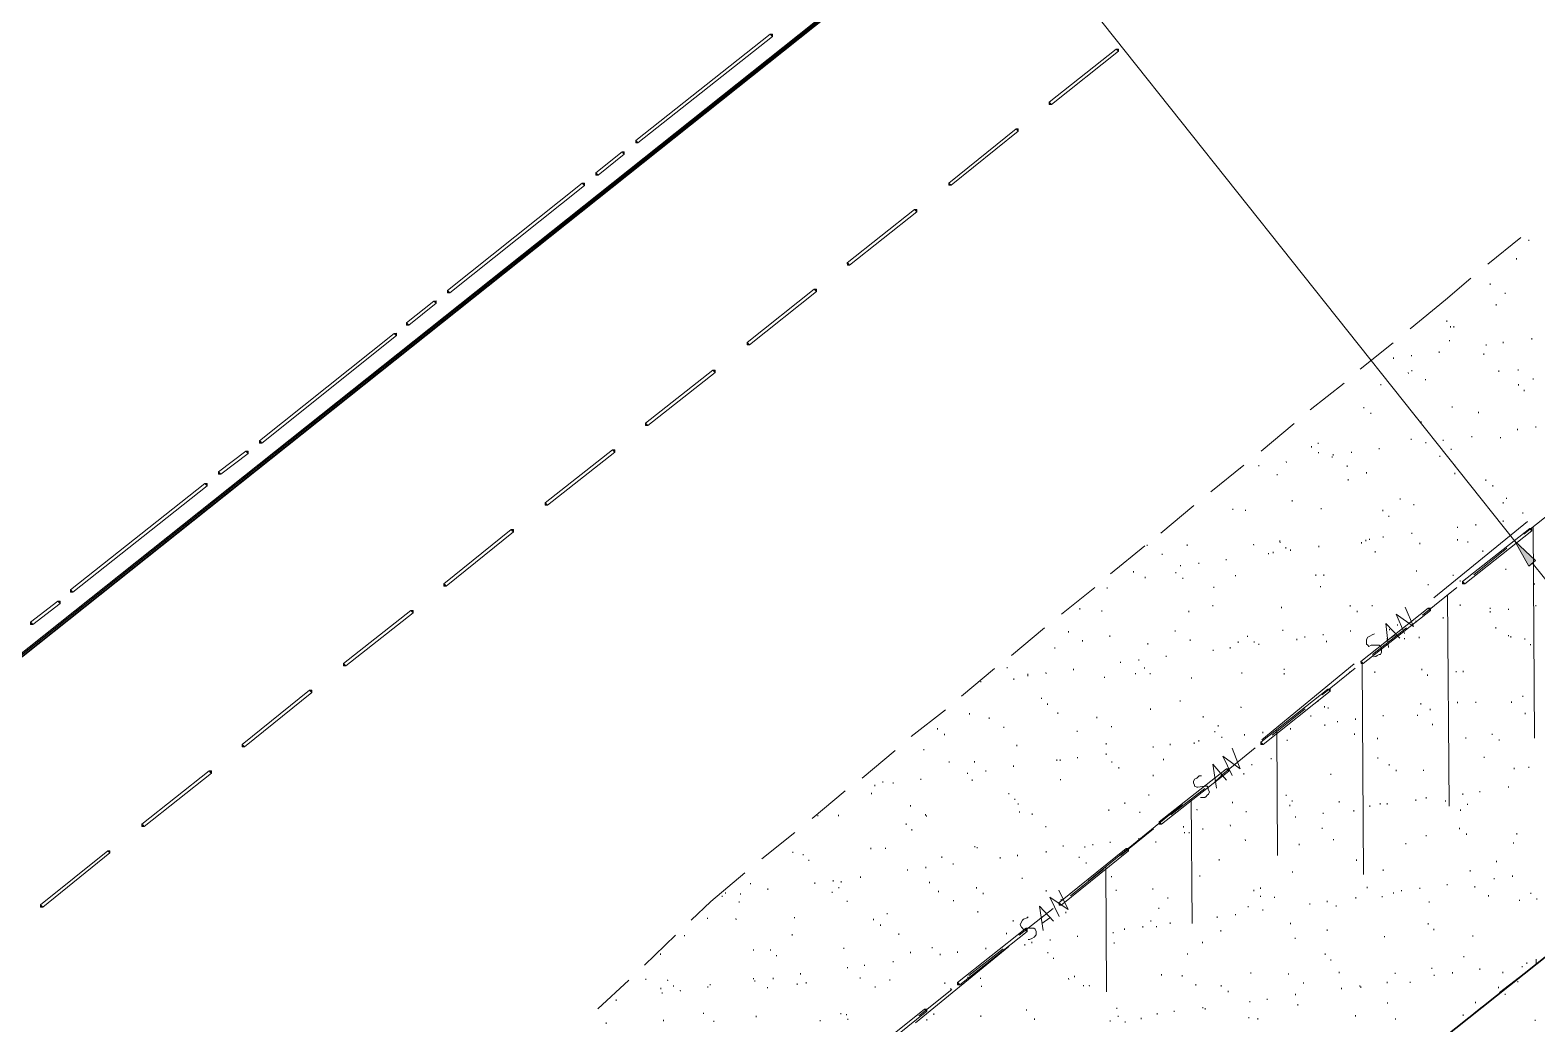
# Model space of a CAD drawing. Header units: inches. Extents: x -5728 to 15181, y 9834 to 15140.
# Drawn here: x 3737 to 4789, y 13219 to 13913 of the extents above; entities that cross this region are included whole.
import ezdxf

# ---------------------------------------------------------------- set-up
doc = ezdxf.new("R2010")
doc.units = ezdxf.units.IN
doc.header["$MEASUREMENT"] = 0
doc.linetypes.add('IMPORT-DASHEDX2 _4_', pattern=[0.1125, 0.075, -0.0375])
for name, color, linetype, lineweight in [('PDF_Geometry', 1, 'Continuous', 9), ('PDF_Solid Fills', 1, 'Continuous', 9), ('site plan converted for PDF_dwg', 1, 'Continuous', 9)]:
    doc.layers.add(name, color=color, linetype=linetype, lineweight=lineweight)

# ---------------------------------------------------------------- blocks, each defined once
blk = doc.blocks.new('site plan converted for PDF_dwg-1480341-SITE PLAN')
at = {"layer": 'PDF_Solid Fills'}
for points in [[(1404.1, 3453.8), (3516.9, 5113.8), (1403.3, 3454.6)], [(1404.9, 3453), (3516.9, 5113.8), (1404.1, 3453.8)], [(1404.9, 3453), (3518.5, 5113.8), (3516.9, 5113.8), (1521.5, 3544.6)], [(1404.9, 3453), (3519.3, 5113), (3518.5, 5113.8), (1521.5, 3544.6)], [(2138.5, 4045), (2136.9, 4046.6), (2138.5, 4046.6)], [(2380.1, 4033), (2378.5, 4034.6), (2380.1, 4034.6)], [(2331.3, 3996.2), (2331.3, 3997.8), (2332.9, 3996.2)], [(2309.7, 3977.8), (2308.1, 3979.4), (2309.7, 3979.4)], [(2042.5, 3971.4), (2042.5, 3973), (2044.1, 3971.4)], [(2034.5, 3963.4), (2032.9, 3965), (2034.5, 3965)], [(2014.5, 3949), (2014.5, 3950.6), (2016.1, 3949)], [(2006.5, 3941.8), (2004.9, 3943.4), (2006.5, 3943.4), (2006.5, 3943.1)], [(2260.9, 3940.2), (2260.9, 3941.8), (2262.5, 3940.2)], [(2238.5, 3921.8), (2236.9, 3923.4), (2238.5, 3923.4)], [(2189.7, 3885), (2189.7, 3886.6), (2191.3, 3885)], [(1902.5, 3860.2), (1900.9, 3861.8), (1902.5, 3861.8)], [(1910.5, 3867.4), (1910.5, 3869), (1912.1, 3867.4)], [(2168.1, 3866.6), (2166.5, 3868.2), (2168.1, 3868.2)], [(1881.7, 3845), (1881.7, 3846.6), (1883.3, 3845)], [(1874.5, 3837.8), (1872.9, 3839.4), (1874.5, 3839.4)], [(2119.3, 3829.8), (2119.3, 3831.4), (2120.9, 3829.8)], [(2096.9, 3810.6), (2095.3, 3812.2), (2096.9, 3812.2)], [(2048.1, 3773.8), (2048.1, 3775.4), (2049.7, 3773.8)], [(1770.5, 3756.2), (1768.9, 3757.8), (1770.5, 3757.8)], [(1778.5, 3763.4), (1778.5, 3765), (1780.1, 3763.4)], [(2026.5, 3755.4), (2024.9, 3757), (2026.5, 3757)], [(1741.7, 3733.8), (1740.1, 3735.4), (1741.7, 3735.4)], [(1749.7, 3741.8), (1749.7, 3743.4), (1751.3, 3741.8)], [(1977.7, 3718.6), (1977.7, 3720.2), (1979.3, 3718.6)], [(1955.3, 3700.2), (1953.7, 3701.8), (1955.3, 3701.8)], [(2666.5, 3696.2), (2664.9, 3697.8), (2666.5, 3697.8)], [(1645.7, 3660.2), (1645.7, 3661.8), (1647.3, 3660.2)], [(1906.5, 3662.6), (1906.5, 3664.2), (1908.1, 3662.6)], [(1638.5, 3652.2), (1636.9, 3653.8), (1638.5, 3653.8)], [(2617.7, 3659.4), (2617.7, 3661), (2619.3, 3659.4)], [(1884.9, 3644.2), (1883.3, 3645.8), (1884.9, 3645.8)], [(2595.3, 3641), (2593.7, 3642.6), (2595.3, 3642.6)], [(1617.7, 3637.8), (1617.7, 3639.4), (1619.3, 3637.8)], [(1836.1, 3607.4), (1836.1, 3609), (1837.7, 3607.4)], [(2546.5, 3604.2), (2546.5, 3605.8), (2548.1, 3604.2)], [(1813.7, 3589), (1812.1, 3590.6), (1813.7, 3590.6)], [(2524.9, 3585), (2523.3, 3586.6), (2524.9, 3586.6)], [(1764.9, 3551.4), (1764.9, 3553), (1766.5, 3551.4)], [(2476.1, 3548.2), (2476.1, 3549.8), (2477.7, 3548.2)], [(1743.3, 3533), (1741.7, 3534.6), (1743.3, 3534.6)], [(2453.7, 3529.8), (2452.1, 3531.4), (2453.7, 3531.4)], [(1694.5, 3496.2), (1694.5, 3497.8), (1696.1, 3496.2)], [(2404.9, 3493), (2404.9, 3494.6), (2406.5, 3493)], [(1672.1, 3477.8), (1670.5, 3479.4), (1672.1, 3479.4)], [(2383.3, 3474.6), (2381.7, 3476.2), (2383.3, 3476.2)], [(1623.3, 3440.2), (1623.3, 3441.8), (1624.9, 3440.2)], [(2334.5, 3437), (2334.5, 3438.6), (2336.1, 3437)], [(2312.1, 3418.6), (2310.5, 3420.2), (2312.1, 3420.2)], [(2263.3, 3381.8), (2263.3, 3383.4), (2264.9, 3381.8)], [(2241.7, 3363.4), (2240.1, 3365), (2241.7, 3365)]]:
    blk.add_hatch(color=147, dxfattribs=at).paths.add_polyline_path(points, flags=0)
at = {"layer": 'PDF_Solid Fills', "lineweight": 15}
blk.add_hatch(color=155, dxfattribs=at).paths.add_polyline_path([(2664.1, 3671.4), (2654.5, 3689), (2668.9, 3675.4)], flags=0)
at = {"layer": 'PDF_Geometry', "color": 155, "lineweight": 15}
for p, q in [((2660.1, 3901), (2636.9, 3882.6)), ((2665.7, 3899.4), (2665.7, 3898.6)), ((2656.9, 3886.6), (2656.9, 3885.8)), ((2638.5, 3869), (2638.5, 3868.2)), ((2648.9, 3862.6), (2648.9, 3861.8)), ((2642.5, 3854.6), (2642.5, 3853.8)), ((2608.1, 3843.4), (2608.1, 3842.6)), ((2609.7, 3829.8), (2609.7, 3829)), ((2610.5, 3839.4), (2610.5, 3838.6)), ((2612.9, 3839.4), (2612.9, 3838.6)), ((2667.3, 3830.6), (2667.3, 3829.8)), ((2570.5, 3828.2), (2547.3, 3809.8)), ((2583.3, 3819.4), (2583.3, 3818.6)), ((2602.5, 3821.8), (2602.5, 3821)), ((2633.7, 3820.2), (2633.7, 3819.4)), ((2635.3, 3826.6), (2635.3, 3825.8)), ((2647.3, 3828.2), (2647.3, 3827.4)), ((2570.5, 3817.8), (2570.5, 3817)), ((2583.3, 3809), (2583.3, 3808.2)), ((2657.7, 3809), (2657.7, 3808.2)), ((2536.1, 3800.2), (2512.1, 3781.8)), ((2561.7, 3799.4), (2561.7, 3798.6)), ((2580.9, 3807.4), (2580.9, 3806.6)), ((2592.9, 3802.6), (2592.9, 3801.8)), ((2644.1, 3808.2), (2644.1, 3807.4)), ((2657.7, 3798.6), (2657.7, 3797.8)), ((2668.1, 3802.6), (2668.1, 3801.8)), ((2661.7, 3794.6), (2661.7, 3793.8)), ((2549.7, 3783.4), (2549.7, 3782.6)), ((2554.5, 3779.4), (2554.5, 3778.6)), ((2585.7, 3777), (2585.7, 3776.2)), ((2611.3, 3783.4), (2611.3, 3782.6)), ((2629.7, 3779.4), (2629.7, 3778.6)), ((2500.9, 3772.2), (2477.7, 3753)), ((2589.7, 3773), (2589.7, 3772.2)), ((2656.9, 3767.4), (2656.9, 3766.6)), ((2669.7, 3769), (2669.7, 3768.2)), ((2512.9, 3756.2), (2512.9, 3755.4)), ((2517.7, 3758.6), (2517.7, 3757.8)), ((2582.5, 3761), (2582.5, 3760.2)), ((2592.9, 3758.6), (2592.9, 3757.8)), ((2604.9, 3760.2), (2604.9, 3759.4)), ((2624.9, 3762.6), (2624.9, 3761.8)), ((2644.9, 3761.8), (2644.9, 3761)), ((2495.3, 3745.8), (2495.3, 3745)), ((2517.7, 3752.2), (2517.7, 3751.4)), ((2527.3, 3749), (2527.3, 3748.2)), ((2528.1, 3750.6), (2528.1, 3749.8)), ((2540.9, 3752.2), (2540.9, 3751.4)), ((2560.1, 3754.6), (2560.1, 3753.8)), ((2602.5, 3749), (2602.5, 3748.2)), ((2610.5, 3753.8), (2610.5, 3753)), ((2465.7, 3743.4), (2442.5, 3725)), ((2463.3, 3741.8), (2463.3, 3741)), ((2476.1, 3743.4), (2476.1, 3742.6)), ((2488.9, 3737), (2488.9, 3736.2)), ((2537.7, 3742.6), (2537.7, 3741.8)), ((2551.3, 3737.8), (2551.3, 3737)), ((2612.9, 3742.6), (2612.9, 3741.8)), ((2612.9, 3737), (2612.9, 3736.2)), ((2538.5, 3733), (2538.5, 3732.2)), ((2634.5, 3732.2), (2634.5, 3731.4)), ((2639.3, 3728.2), (2639.3, 3727.4)), ((2430.5, 3715.4), (2407.3, 3696.2)), ((2499.3, 3718.6), (2499.3, 3717.8)), ((2574.5, 3719.4), (2574.5, 3718.6)), ((2584.1, 3715.4), (2584.1, 3714.6)), ((2646.5, 3716.2), (2646.5, 3715.4)), ((2648.9, 3719.4), (2648.9, 3718.6)), ((2457.7, 3713), (2457.7, 3712.2)), ((2466.5, 3712.2), (2466.5, 3711.4)), ((2519.3, 3713), (2519.3, 3712.2)), ((2562.5, 3711.4), (2562.5, 3710.6)), ((2566.5, 3707.4), (2566.5, 3706.6)), ((2646.5, 3703.4), (2646.5, 3702.6)), ((2660.1, 3709), (2660.1, 3708.2)), ((2684.1, 3712.2), (2660.9, 3693.8)), ((2562.5, 3693), (2562.5, 3692.2)), ((2582.5, 3695.4), (2582.5, 3694.6)), ((2597.7, 3649.8), (2663.3, 3702.6)), ((2614.5, 3699.4), (2614.5, 3698.6)), ((2627.3, 3701), (2627.3, 3700.2)), ((2667.3, 3551.4), (2667.3, 3698.6)), ((2396.1, 3687.4), (2372.1, 3668.2)), ((2397.7, 3688.2), (2397.7, 3687.4)), ((2425.7, 3688.2), (2425.7, 3687.4)), ((2472.1, 3688.2), (2472.1, 3687.4)), ((2485.7, 3682.6), (2485.7, 3681.8)), ((2494.5, 3685.8), (2494.5, 3685)), ((2497.7, 3684.2), (2497.7, 3683.4)), ((2517.7, 3686.6), (2517.7, 3685.8)), ((2547.3, 3689), (2547.3, 3688.2)), ((2550.5, 3690.6), (2550.5, 3689.8)), ((2552.9, 3691.4), (2552.9, 3690.6)), ((2556.9, 3682.6), (2556.9, 3681.8)), ((2588.1, 3688.2), (2588.1, 3687.4)), ((2614.5, 3690.6), (2614.5, 3689.8)), ((2621.7, 3689), (2621.7, 3688.2)), ((2648.9, 3684.2), (2625.7, 3665.8)), ((2632.1, 3682.6), (2632.1, 3681.8)), ((2408.1, 3681.8), (2408.1, 3681)), ((2420.9, 3673.8), (2420.9, 3673)), ((2433.7, 3675.4), (2433.7, 3674.6)), ((2452.9, 3677.8), (2452.9, 3677)), ((2482.5, 3681.8), (2482.5, 3681)), ((2791.3, 3515.4), (2666.5, 3673.8)), ((2388.1, 3669.8), (2388.1, 3669)), ((2396.1, 3665.8), (2396.1, 3665)), ((2417.7, 3669), (2417.7, 3668.2)), ((2422.5, 3665), (2422.5, 3664.2)), ((2459.3, 3666.6), (2459.3, 3665.8)), ((2515.3, 3666.6), (2515.3, 3665.8)), ((2520.9, 3666.6), (2520.9, 3665.8)), ((2585.7, 3669), (2585.7, 3668.2)), ((2611.3, 3665.8), (2611.3, 3665)), ((2616.1, 3661.8), (2616.1, 3661)), ((2648.1, 3669.8), (2648.1, 3669)), ((2360.9, 3658.6), (2337.7, 3640.2)), ((2369.7, 3658.6), (2369.7, 3657.8)), ((2444.1, 3658.6), (2444.1, 3657.8)), ((2518.5, 3658.6), (2518.5, 3657.8)), ((2613.7, 3657), (2589.7, 3637.8)), ((2593.7, 3659.4), (2593.7, 3658.6)), ((2607.3, 3504.2), (2607.3, 3651.4)), ((2668.1, 3659.4), (2668.1, 3658.6)), ((2350.5, 3644.2), (2350.5, 3643.4)), ((2365.7, 3642.6), (2365.7, 3641.8)), ((2426.5, 3641.8), (2426.5, 3641)), ((2443.3, 3645.8), (2443.3, 3645)), ((2491.3, 3644.2), (2491.3, 3643.4)), ((2539.3, 3645), (2539.3, 3644.2)), ((2544.1, 3641), (2544.1, 3640.2)), ((2554.5, 3645), (2554.5, 3644.2)), ((2616.1, 3645), (2616.1, 3644.2)), ((2636.9, 3642.6), (2636.9, 3641.8)), ((2636.9, 3640.2), (2636.9, 3639.4)), ((2649.7, 3641.8), (2649.7, 3641)), ((2668.9, 3644.2), (2668.9, 3643.4)), ((2325.7, 3630.6), (2302.5, 3611.4)), ((2572.1, 3631.4), (2572.1, 3630.6)), ((2584.9, 3633.8), (2584.9, 3633)), ((2604.1, 3636.2), (2604.1, 3635.4)), ((2342.5, 3628.2), (2342.5, 3627.4)), ((2352.1, 3621.8), (2352.1, 3621)), ((2371.3, 3625), (2371.3, 3624.2)), ((2397.7, 3619.4), (2397.7, 3618.6)), ((2416.9, 3628.2), (2416.9, 3627.4)), ((2427.3, 3621.8), (2427.3, 3621)), ((2460.9, 3620.2), (2460.9, 3619.4)), ((2467.3, 3624.2), (2467.3, 3623.4)), ((2472.1, 3620.2), (2472.1, 3619.4)), ((2492.1, 3628.2), (2492.1, 3627.4)), ((2501.7, 3621.8), (2501.7, 3621)), ((2507.3, 3623.4), (2507.3, 3622.6)), ((2520.1, 3625), (2520.1, 3624.2)), ((2522.5, 3620.2), (2522.5, 3619.4)), ((2539.3, 3627.4), (2539.3, 3626.6)), ((2578.5, 3629), (2554.5, 3610.6)), ((2570.5, 3624.2), (2564.9, 3620.2)), ((2564.9, 3621.8), (2564.9, 3621)), ((2566.5, 3628.2), (2566.5, 3627.4)), ((2576.9, 3621.8), (2576.9, 3621)), ((2587.3, 3622.6), (2587.3, 3621.8)), ((2640.9, 3629), (2640.9, 3628.2)), ((2649.7, 3623.4), (2649.7, 3622.6)), ((2651.3, 3622.6), (2651.3, 3621.8)), ((2660.9, 3621), (2660.9, 3620.2)), ((2332.9, 3617), (2332.9, 3616.2)), ((2410.5, 3610.6), (2410.5, 3609.8)), ((2443.3, 3614.6), (2443.3, 3613.8)), ((2455.3, 3616.2), (2455.3, 3615.4)), ((2475.3, 3618.6), (2475.3, 3617.8)), ((2664.9, 3617), (2664.9, 3616.2)), ((2290.5, 3602.6), (2267.3, 3583.4)), ((2299.3, 3603.4), (2299.3, 3602.6)), ((2326.5, 3599.4), (2326.5, 3598.6)), ((2345.7, 3601.8), (2345.7, 3601)), ((2378.5, 3606.6), (2378.5, 3605.8)), ((2388.9, 3598.6), (2388.9, 3597.8)), ((2391.3, 3608.2), (2391.3, 3607.4)), ((2395.3, 3602.6), (2395.3, 3601.8)), ((2399.3, 3598.6), (2399.3, 3597.8)), ((2463.3, 3598.6), (2463.3, 3597.8)), ((2476.9, 3551.4), (2541.7, 3604.2)), ((2492.9, 3601), (2492.9, 3600.2)), ((2542.5, 3601), (2519.3, 3582.6)), ((2538.5, 3598.6), (2538.5, 3597.8)), ((2547.3, 3457), (2547.3, 3604.2)), ((2556.1, 3598.6), (2556.1, 3597.8)), ((2588.9, 3600.2), (2588.9, 3599.4)), ((2612.9, 3598.6), (2612.9, 3597.8)), ((2617.7, 3598.6), (2617.7, 3597.8)), ((2280.9, 3593.8), (2280.9, 3593)), ((2304.1, 3595.4), (2304.1, 3594.6)), ((2367.3, 3596.2), (2367.3, 3595.4)), ((2428.1, 3595.4), (2428.1, 3594.6)), ((2492.9, 3597.8), (2492.9, 3597)), ((2592.9, 3596.2), (2592.9, 3595.4)), ((2323.3, 3581.8), (2323.3, 3581)), ((2327.3, 3577.8), (2327.3, 3577)), ((2420.1, 3579.4), (2420.1, 3578.6)), ((2516.1, 3578.6), (2516.1, 3577.8)), ((2659.3, 3581), (2659.3, 3580.2)), ((2256.1, 3573.8), (2232.1, 3555.4)), ((2272.9, 3571.4), (2272.9, 3570.6)), ((2286.5, 3568.2), (2286.5, 3567.4)), ((2334.5, 3571.4), (2334.5, 3570.6)), ((2361.7, 3568.2), (2361.7, 3567.4)), ((2399.3, 3573.8), (2399.3, 3573)), ((2436.1, 3568.2), (2436.1, 3567.4)), ((2462.5, 3574.6), (2462.5, 3573.8)), ((2507.3, 3573), (2484.1, 3554.6)), ((2511.3, 3568.2), (2511.3, 3567.4)), ((2520.9, 3574.6), (2520.9, 3573.8)), ((2523.3, 3573.8), (2523.3, 3573)), ((2561.7, 3568.2), (2561.7, 3567.4)), ((2585.7, 3568.2), (2585.7, 3567.4)), ((2588.1, 3576.2), (2588.1, 3575.4)), ((2594.5, 3572.2), (2594.5, 3571.4)), ((2607.3, 3573.8), (2607.3, 3573)), ((2613.7, 3577), (2613.7, 3576.2)), ((2626.5, 3577), (2626.5, 3576.2)), ((2651.3, 3577), (2651.3, 3576.2)), ((2660.9, 3569), (2660.9, 3568.2)), ((2250.5, 3561), (2250.5, 3560.2)), ((2255.3, 3557), (2255.3, 3556.2)), ((2296.9, 3561.8), (2296.9, 3561)), ((2348.1, 3558.6), (2348.1, 3557.8)), ((2372.1, 3561.8), (2372.1, 3561)), ((2444.1, 3557.8), (2444.1, 3557)), ((2446.5, 3561.8), (2446.5, 3561)), ((2477.7, 3557), (2477.7, 3556.2)), ((2487.3, 3470.6), (2487.3, 3557.8)), ((2496.9, 3559.4), (2496.9, 3558.6)), ((2520.9, 3561.8), (2520.9, 3561)), ((2529.7, 3564.2), (2529.7, 3563.4)), ((2542.5, 3565.8), (2542.5, 3565)), ((2596.1, 3561.8), (2596.1, 3561)), ((2220.9, 3545.8), (2197.7, 3526.6)), ((2240.9, 3546.6), (2240.9, 3545.8)), ((2305.7, 3549), (2305.7, 3548.2)), ((2368.1, 3549.8), (2368.1, 3549)), ((2400.9, 3547.4), (2400.9, 3546.6)), ((2412.9, 3549), (2412.9, 3548.2)), ((2429.7, 3549.8), (2429.7, 3549)), ((2432.9, 3551.4), (2432.9, 3550.6)), ((2472.1, 3545.8), (2448.1, 3526.6)), ((2448.9, 3553.8), (2448.9, 3553)), ((2464.9, 3555.4), (2464.9, 3554.6)), ((2494.5, 3551.4), (2494.5, 3550.6)), ((2541.7, 3555.4), (2541.7, 3554.6)), ((2557.7, 3552.2), (2557.7, 3551.4)), ((2619.3, 3552.2), (2619.3, 3551.4)), ((2637.7, 3554.6), (2637.7, 3553.8)), ((2642.5, 3550.6), (2642.5, 3549.8)), ((2258.5, 3537.8), (2258.5, 3537)), ((2276.1, 3537.8), (2276.1, 3537)), ((2333.7, 3538.6), (2333.7, 3537.8)), ((2336.1, 3538.6), (2336.1, 3537.8)), ((2348.1, 3540.2), (2348.1, 3539.4)), ((2368.1, 3542.6), (2368.1, 3541.8)), ((2372.1, 3537), (2372.1, 3536.2)), ((2408.1, 3538.6), (2408.1, 3537.8)), ((2483.3, 3538.6), (2483.3, 3537.8)), ((2557.7, 3538.6), (2557.7, 3537.8)), ((2632.1, 3538.6), (2632.1, 3537.8)), ((2238.5, 3525.8), (2238.5, 3525)), ((2271.3, 3529.8), (2271.3, 3529)), ((2274.5, 3525), (2274.5, 3524.2)), ((2284.1, 3531.4), (2284.1, 3530.6)), ((2303.3, 3534.6), (2303.3, 3533.8)), ((2336.1, 3525), (2336.1, 3524.2)), ((2376.9, 3533), (2376.9, 3532.2)), ((2400.9, 3527.4), (2400.9, 3526.6)), ((2448.9, 3526.6), (2444.1, 3522.6)), ((2464.1, 3528.2), (2464.1, 3527.4)), ((2469.7, 3534.6), (2469.7, 3533.8)), ((2524.9, 3527.4), (2524.9, 3526.6)), ((2565.7, 3533.8), (2565.7, 3533)), ((2570.5, 3529.8), (2570.5, 3529)), ((2589.7, 3529.8), (2589.7, 3529)), ((2652.9, 3530.6), (2652.9, 3529.8)), ((2663.3, 3531.4), (2663.3, 3530.6)), ((2185.7, 3517.8), (2162.5, 3498.6)), ((2204.1, 3516.2), (2204.1, 3515.4)), ((2206.5, 3521.8), (2206.5, 3521)), ((2212.1, 3524.2), (2212.1, 3523.4)), ((2219.3, 3523.4), (2219.3, 3522.6)), ((2300.1, 3515.4), (2300.1, 3514.6)), ((2436.9, 3517.8), (2412.9, 3499.4)), ((2628.9, 3514.6), (2628.9, 3513.8)), ((2648.9, 3517.8), (2648.9, 3517)), ((2231.3, 3507.4), (2231.3, 3506.6)), ((2304.1, 3511.4), (2304.1, 3510.6)), ((2306.5, 3508.2), (2306.5, 3507.4)), ((2355.3, 3453.8), (2420.9, 3506.6)), ((2380.9, 3508.2), (2380.9, 3507.4)), ((2397.7, 3513.8), (2397.7, 3513)), ((2427.3, 3423.4), (2427.3, 3510.6)), ((2456.1, 3508.2), (2456.1, 3507.4)), ((2493.7, 3513), (2493.7, 3512.2)), ((2496.1, 3505.8), (2496.1, 3505)), ((2497.7, 3509), (2497.7, 3508.2)), ((2530.5, 3508.2), (2530.5, 3507.4)), ((2552.1, 3505), (2552.1, 3504.2)), ((2559.3, 3506.6), (2559.3, 3505.8)), ((2564.1, 3506.6), (2564.1, 3505.8)), ((2584.1, 3509), (2584.1, 3508.2)), ((2591.3, 3510.6), (2591.3, 3509.8)), ((2604.9, 3508.2), (2604.9, 3507.4)), ((2616.9, 3513), (2616.9, 3512.2)), ((2620.1, 3505.8), (2620.1, 3505)), ((2166.5, 3501), (2166.5, 3500.2)), ((2180.9, 3501), (2180.9, 3500.2)), ((2228.1, 3494.6), (2228.1, 3493.8)), ((2241.7, 3501), (2241.7, 3500.2)), ((2242.5, 3500.2), (2242.5, 3499.4)), ((2307.3, 3502.6), (2307.3, 3501.8)), ((2316.1, 3501), (2316.1, 3500.2)), ((2369.7, 3503.4), (2369.7, 3502.6)), ((2391.3, 3501.8), (2391.3, 3501)), ((2431.3, 3503.4), (2431.3, 3502.6)), ((2465.7, 3501.8), (2465.7, 3501)), ((2487.3, 3496.2), (2487.3, 3495.4)), ((2500.1, 3497.8), (2500.1, 3497)), ((2519.3, 3500.2), (2519.3, 3499.4)), ((2540.9, 3501.8), (2540.9, 3501)), ((2615.3, 3501.8), (2615.3, 3501)), ((2150.5, 3489), (2127.3, 3470.6)), ((2232.1, 3490.6), (2232.1, 3489.8)), ((2325.7, 3492.2), (2325.7, 3491.4)), ((2400.9, 3489.8), (2377.7, 3471.4)), ((2390.5, 3483.4), (2390.5, 3482.6)), ((2421.7, 3491.4), (2421.7, 3490.6)), ((2422.5, 3487.4), (2422.5, 3486.6)), ((2425.7, 3487.4), (2425.7, 3486.6)), ((2435.3, 3489.8), (2435.3, 3489)), ((2454.5, 3492.2), (2454.5, 3491.4)), ((2518.5, 3489.8), (2518.5, 3489)), ((2591.3, 3484.2), (2591.3, 3483.4)), ((2614.5, 3489), (2614.5, 3488.2)), ((2619.3, 3485), (2619.3, 3484.2)), ((2654.5, 3485), (2654.5, 3484.2)), ((2148.9, 3475.4), (2148.9, 3474.6)), ((2156.1, 3473.8), (2156.1, 3473)), ((2203.3, 3477.8), (2203.3, 3477)), ((2213.7, 3477.8), (2213.7, 3477)), ((2276.1, 3478.6), (2276.1, 3477.8)), ((2277.7, 3477.8), (2277.7, 3477)), ((2305.7, 3472.2), (2305.7, 3471.4)), ((2325.7, 3474.6), (2325.7, 3473.8)), ((2337.7, 3478.6), (2337.7, 3477.8)), ((2352.9, 3477.8), (2352.9, 3477)), ((2358.5, 3479.4), (2358.5, 3478.6)), ((2370.5, 3481), (2370.5, 3480.2)), ((2402.5, 3481), (2402.5, 3480.2)), ((2427.3, 3478.6), (2427.3, 3477.8)), ((2464.9, 3481.8), (2464.9, 3481)), ((2502.5, 3478.6), (2502.5, 3477.8)), ((2526.5, 3481.8), (2526.5, 3481)), ((2576.9, 3478.6), (2576.9, 3477.8)), ((2652.1, 3478.6), (2652.1, 3477.8)), ((2160.1, 3469.8), (2160.1, 3469)), ((2228.9, 3462.6), (2228.9, 3461.8)), ((2241.7, 3464.2), (2241.7, 3463.4)), ((2252.9, 3471.4), (2252.9, 3470.6)), ((2260.9, 3466.6), (2260.9, 3465.8)), ((2293.7, 3470.6), (2293.7, 3469.8)), ((2365.7, 3461.8), (2342.5, 3443.4)), ((2348.9, 3470.6), (2348.9, 3469.8)), ((2353.7, 3466.6), (2353.7, 3465.8)), ((2367.3, 3376.2), (2367.3, 3463.4)), ((2446.5, 3468.2), (2446.5, 3467.4)), ((2542.5, 3467.4), (2542.5, 3466.6)), ((2547.3, 3463.4), (2547.3, 3462.6)), ((2640.1, 3465.8), (2640.1, 3465)), ((2119.3, 3453.8), (2119.3, 3453)), ((2164.1, 3453.8), (2164.1, 3453)), ((2176.9, 3455.4), (2176.9, 3454.6)), ((2182.5, 3454.6), (2182.5, 3453.8)), ((2196.1, 3457.8), (2196.1, 3457)), ((2244.1, 3453.8), (2244.1, 3453)), ((2308.9, 3456.2), (2308.9, 3455.4)), ((2371.3, 3457), (2371.3, 3456.2)), ((2432.9, 3457), (2432.9, 3456.2)), ((2497.7, 3459.4), (2497.7, 3458.6)), ((2560.9, 3460.2), (2560.9, 3459.4)), ((2621.7, 3459.4), (2621.7, 3458.6)), ((2638.5, 3453.8), (2638.5, 3453)), ((2651.3, 3455.4), (2651.3, 3454.6)), ((2099.3, 3445), (2099.3, 3444.2)), ((2101.7, 3447.4), (2101.7, 3446.6)), ((2111.3, 3441), (2111.3, 3440.2)), ((2112.1, 3446.6), (2112.1, 3445.8)), ((2131.3, 3449.8), (2131.3, 3449)), ((2176.1, 3447.4), (2176.1, 3446.6)), ((2180.9, 3450.6), (2180.9, 3449.8)), ((2186.5, 3441), (2186.5, 3440.2)), ((2250.5, 3447.4), (2250.5, 3446.6)), ((2260.9, 3441), (2260.9, 3440.2)), ((2276.9, 3449.8), (2276.9, 3449)), ((2281.7, 3445.8), (2281.7, 3445)), ((2325.7, 3447.4), (2325.7, 3446.6)), ((2336.1, 3441), (2336.1, 3440.2)), ((2374.5, 3447.4), (2374.5, 3446.6)), ((2400.1, 3448.2), (2400.1, 3447.4)), ((2410.5, 3441.8), (2410.5, 3441)), ((2470.5, 3446.6), (2470.5, 3445.8)), ((2475.3, 3448.2), (2475.3, 3447.4)), ((2475.3, 3442.6), (2475.3, 3441.8)), ((2484.9, 3441.8), (2484.9, 3441)), ((2541.7, 3441), (2541.7, 3440.2)), ((2549.7, 3448.2), (2549.7, 3447.4)), ((2560.1, 3441.8), (2560.1, 3441)), ((2568.1, 3444.2), (2568.1, 3443.4)), ((2573.7, 3445.8), (2573.7, 3445)), ((2586.5, 3447.4), (2586.5, 3446.6)), ((2605.7, 3449.8), (2605.7, 3449)), ((2624.9, 3448.2), (2624.9, 3447.4)), ((2634.5, 3441.8), (2634.5, 3441)), ((2664.1, 3443.4), (2664.1, 3442.6)), ((2088.9, 3429.8), (2088.9, 3429)), ((2149.7, 3429.8), (2149.7, 3429)), ((2214.5, 3432.2), (2214.5, 3431.4)), ((2277.7, 3433), (2277.7, 3432.2)), ((2330.5, 3434.6), (2306.5, 3416.2)), ((2339.3, 3432.2), (2339.3, 3431.4)), ((2404.1, 3434.6), (2404.1, 3433.8)), ((2457.7, 3429.8), (2457.7, 3429)), ((2466.5, 3435.4), (2466.5, 3434.6)), ((2476.9, 3433), (2476.9, 3432.2)), ((2509.7, 3437), (2509.7, 3436.2)), ((2521.7, 3438.6), (2521.7, 3437.8)), ((2528.1, 3435.4), (2528.1, 3434.6)), ((2592.9, 3437.8), (2592.9, 3437)), ((2656.1, 3438.6), (2656.1, 3437.8)), ((2668.1, 3439.4), (2668.1, 3438.6)), ((2108.9, 3429), (2108.9, 3428.2)), ((2204.9, 3428.2), (2204.9, 3427.4)), ((2209.7, 3424.2), (2209.7, 3423.4)), ((2302.5, 3426.6), (2302.5, 3425.8)), ((2328.1, 3428.2), (2322.5, 3424.2)), ((2380.1, 3420.2), (2380.1, 3419.4)), ((2392.9, 3421.8), (2392.9, 3421)), ((2398.5, 3425.8), (2398.5, 3425)), ((2402.5, 3421.8), (2402.5, 3421)), ((2412.1, 3424.2), (2412.1, 3423.4)), ((2444.9, 3428.2), (2444.9, 3427.4)), ((2496.1, 3423.4), (2496.1, 3422.6)), ((2592.1, 3422.6), (2592.1, 3421.8)), ((2066.5, 3417.8), (2044.9, 3397)), ((2072.9, 3417.8), (2072.9, 3417)), ((2148.1, 3417.8), (2148.1, 3417)), ((2222.5, 3417.8), (2222.5, 3417)), ((2297.7, 3417.8), (2297.7, 3417)), ((2310.5, 3409.8), (2310.5, 3409)), ((2315.3, 3411.4), (2315.3, 3410.6)), ((2328.1, 3413), (2328.1, 3412.2)), ((2347.3, 3415.4), (2347.3, 3414.6)), ((2372.1, 3417.8), (2372.1, 3417)), ((2372.9, 3410.6), (2372.9, 3409.8)), ((2434.5, 3410.6), (2434.5, 3409.8)), ((2447.3, 3418.6), (2447.3, 3417.8)), ((2499.3, 3413), (2499.3, 3412.2)), ((2521.7, 3418.6), (2521.7, 3417.8)), ((2561.7, 3413.8), (2561.7, 3413)), ((2623.3, 3413.8), (2623.3, 3413)), ((2056.1, 3405), (2056.1, 3404.2)), ((2120.9, 3407.4), (2120.9, 3406.6)), ((2132.9, 3407.4), (2132.9, 3406.6)), ((2136.9, 3403.4), (2136.9, 3402.6)), ((2184.1, 3408.2), (2184.1, 3407.4)), ((2218.5, 3398.6), (2218.5, 3397.8)), ((2230.5, 3405), (2230.5, 3404.2)), ((2233.7, 3355.4), (2299.3, 3408.2)), ((2245.7, 3408.2), (2245.7, 3407.4)), ((2251.3, 3403.4), (2251.3, 3402.6)), ((2263.3, 3405), (2263.3, 3404.2)), ((2295.3, 3406.6), (2271.3, 3388.2)), ((2283.3, 3407.4), (2283.3, 3406.6)), ((2326.5, 3404.2), (2326.5, 3403.4)), ((2330.5, 3400.2), (2330.5, 3399.4)), ((2424.1, 3402.6), (2424.1, 3401.8)), ((2520.1, 3401.8), (2520.1, 3401)), ((2616.9, 3399.4), (2616.9, 3398.6)), ((2153.7, 3390.6), (2153.7, 3389.8)), ((2186.5, 3394.6), (2186.5, 3393.8)), ((2198.5, 3396.2), (2198.5, 3395.4)), ((2405.7, 3388.2), (2405.7, 3387.4)), ((2468.1, 3389), (2468.1, 3388.2)), ((2494.5, 3388.2), (2494.5, 3387.4)), ((2524.1, 3397.8), (2524.1, 3397)), ((2529.7, 3389), (2529.7, 3388.2)), ((2568.9, 3388.2), (2568.9, 3387.4)), ((2594.5, 3391.4), (2594.5, 3390.6)), ((2608.9, 3388.2), (2608.9, 3387.4)), ((2628.1, 3390.6), (2628.1, 3389.8)), ((2641.7, 3373.8), (2665.7, 3392.2)), ((2644.1, 3388.2), (2644.1, 3387.4)), ((2657.7, 3392.2), (2657.7, 3391.4)), ((2660.9, 3394.6), (2660.9, 3393.8)), ((2667.3, 3393.8), (2667.3, 3397)), ((2033.7, 3386.6), (2012.1, 3366.6)), ((2045.7, 3387.4), (2045.7, 3386.6)), ((2056.1, 3381), (2056.1, 3380.2)), ((2056.9, 3377.8), (2056.9, 3377)), ((2060.9, 3386.6), (2060.9, 3385.8)), ((2064.9, 3382.6), (2064.9, 3381.8)), ((2069.7, 3379.4), (2069.7, 3378.6)), ((2088.9, 3381.8), (2088.9, 3381)), ((2090.5, 3383.4), (2090.5, 3382.6)), ((2120.9, 3387.4), (2120.9, 3386.6)), ((2121.7, 3385.8), (2121.7, 3385)), ((2130.5, 3381), (2130.5, 3380.2)), ((2134.5, 3387.4), (2134.5, 3386.6)), ((2151.3, 3383.4), (2151.3, 3382.6)), ((2157.7, 3384.2), (2157.7, 3383.4)), ((2195.3, 3387.4), (2195.3, 3386.6)), ((2205.7, 3381), (2205.7, 3380.2)), ((2216.1, 3385.8), (2216.1, 3385)), ((2259.3, 3378.6), (2236.1, 3360.2)), ((2254.5, 3383.4), (2254.5, 3382.6)), ((2258.5, 3379.4), (2258.5, 3378.6)), ((2270.5, 3387.4), (2270.5, 3386.6)), ((2279.3, 3386.6), (2279.3, 3385.8)), ((2280.1, 3381), (2280.1, 3380.2)), ((2340.9, 3385.8), (2340.9, 3385)), ((2344.9, 3387.4), (2344.9, 3386.6)), ((2351.3, 3381), (2351.3, 3380.2)), ((2355.3, 3381), (2355.3, 3380.2)), ((2420.1, 3387.4), (2420.1, 3386.6)), ((2429.7, 3381), (2429.7, 3380.2)), ((2447.3, 3380.2), (2447.3, 3379.4)), ((2504.9, 3381.8), (2504.9, 3381)), ((2531.3, 3377.8), (2531.3, 3377)), ((2544.1, 3379.4), (2544.1, 3378.6)), ((2544.9, 3378.6), (2544.9, 3377.8)), ((2563.3, 3381.8), (2563.3, 3381)), ((2579.3, 3381.8), (2579.3, 3381)), ((2596.1, 3386.6), (2596.1, 3385.8)), ((2640.9, 3377.8), (2640.9, 3377)), ((2654.5, 3381.8), (2654.5, 3381)), ((2024.9, 3373), (2024.9, 3372.2)), ((2452.1, 3376.2), (2452.1, 3375.4)), ((2467.3, 3369), (2467.3, 3368.2)), ((2479.3, 3370.6), (2479.3, 3369.8)), ((2499.3, 3373.8), (2499.3, 3373)), ((2563.3, 3367.4), (2563.3, 3366.6)), ((2624.9, 3367.4), (2624.9, 3366.6)), ((2645.7, 3373), (2645.7, 3372.2)), ((2017.7, 3357), (2017.7, 3356.2)), ((2057.7, 3358.6), (2057.7, 3357.8)), ((2085.7, 3363.4), (2085.7, 3362.6)), ((2092.9, 3357.8), (2092.9, 3357)), ((2122.5, 3361), (2122.5, 3360.2)), ((2167.3, 3357.8), (2167.3, 3357)), ((2181.7, 3362.6), (2181.7, 3361.8)), ((2185.7, 3361.8), (2185.7, 3361)), ((2186.5, 3358.6), (2186.5, 3357.8)), ((2241.7, 3357.8), (2241.7, 3357)), ((2246.5, 3361.8), (2246.5, 3361)), ((2279.3, 3360.2), (2279.3, 3359.4)), ((2311.3, 3364.2), (2311.3, 3363.4)), ((2316.9, 3357.8), (2316.9, 3357)), ((2369.7, 3356.2), (2369.7, 3355.4)), ((2374.5, 3365), (2374.5, 3364.2)), ((2375.3, 3359.4), (2375.3, 3358.6)), ((2391.3, 3357.8), (2391.3, 3357)), ((2402.5, 3361), (2402.5, 3360.2)), ((2414.5, 3362.6), (2414.5, 3361.8)), ((2434.5, 3365), (2434.5, 3364.2)), ((2436.1, 3364.2), (2436.1, 3363.4)), ((2466.5, 3357.8), (2466.5, 3357)), ((2472.9, 3357), (2472.9, 3356.2)), ((2500.9, 3366.6), (2500.9, 3365.8)), ((2540.9, 3358.6), (2540.9, 3357.8)), ((2568.9, 3356.2), (2568.9, 3355.4)), ((2606.5, 3345.8), (2629.7, 3364.2)), ((2616.1, 3358.6), (2616.1, 3357.8)), ((2380.1, 3355.4), (2380.1, 3354.6)), ((2666.5, 3354.6), (2666.5, 3353.8))]:
    blk.add_line(p, q, dxfattribs=at)
at = {"layer": 'PDF_Geometry', "color": 147, "flags": 128}
for points in [[(3518.5, 5113.8), (3519.3, 5113), (1404.9, 3453), (1404.1, 3453.8), (1403.3, 3454.6), (1404.1, 3453.8), (1403.3, 3454.6), (3516.9, 5113.8)], [(2136.9, 4046.6), (2042.5, 3973), (2043.3, 3972.2), (2044.1, 3971.4), (2138.5, 4045), (2137.7, 4045.8), (2136.9, 4046.6), (2138.5, 4046.6), (2138.5, 4045)], [(2378.5, 4034.6), (2331.3, 3997.8), (2332.1, 3997), (2332.9, 3996.2), (2380.1, 4033), (2379.3, 4033.8), (2378.5, 4034.6), (2380.1, 4034.6), (2380.1, 4033)], [(2332.9, 3996.2), (2331.3, 3996.2), (2331.3, 3997.8)], [(2308.1, 3979.4), (2260.9, 3941.8), (2261.7, 3941), (2262.5, 3940.2), (2309.7, 3977.8), (2308.9, 3978.6), (2308.1, 3979.4), (2309.7, 3979.4), (2309.7, 3977.8)], [(2044.1, 3971.4), (2042.5, 3971.4), (2042.5, 3973)], [(2032.9, 3965), (2014.5, 3950.6), (2015.3, 3949.8), (2016.1, 3949), (2034.5, 3963.4), (2033.7, 3964.2), (2032.9, 3965), (2034.5, 3965), (2034.5, 3963.4)], [(2016.1, 3949), (2014.5, 3949), (2014.5, 3950.6)], [(2004.9, 3943.4), (1910.5, 3869), (1911.3, 3868.2), (1912.1, 3867.4), (2006.5, 3941.8), (2005.7, 3942.6), (2004.9, 3943.4), (2006.5, 3943.4), (2006.5, 3941.8)], [(2262.5, 3940.2), (2260.9, 3940.2), (2260.9, 3941.8)], [(2236.9, 3923.4), (2189.7, 3886.6), (2190.5, 3885.8), (2191.3, 3885), (2238.5, 3921.8), (2237.7, 3922.6), (2236.9, 3923.4), (2238.5, 3923.4), (2238.5, 3921.8)], [(2191.3, 3885), (2189.7, 3885), (2189.7, 3886.6)], [(1900.9, 3861.8), (1881.7, 3846.6), (1882.5, 3845.8), (1883.3, 3845), (1902.5, 3860.2), (1901.7, 3861), (1900.9, 3861.8), (1902.5, 3861.8), (1902.5, 3860.2)], [(1912.1, 3867.4), (1910.5, 3867.4), (1910.5, 3869)], [(2166.5, 3868.2), (2119.3, 3831.4), (2120.1, 3830.6), (2120.9, 3829.8), (2168.1, 3866.6), (2167.3, 3867.4), (2166.5, 3868.2), (2168.1, 3868.2), (2168.1, 3866.6)], [(1883.3, 3845), (1881.7, 3845), (1881.7, 3846.6)], [(1872.9, 3839.4), (1778.5, 3765), (1779.3, 3764.2), (1780.1, 3763.4), (1874.5, 3837.8), (1873.7, 3838.6), (1872.9, 3839.4), (1874.5, 3839.4), (1874.5, 3837.8)], [(2120.9, 3829.8), (2119.3, 3829.8), (2119.3, 3831.4)], [(2095.3, 3812.2), (2048.1, 3775.4), (2048.9, 3774.6), (2049.7, 3773.8), (2096.9, 3810.6), (2096.1, 3811.4), (2095.3, 3812.2), (2096.9, 3812.2), (2096.9, 3810.6)], [(2049.7, 3773.8), (2048.1, 3773.8), (2048.1, 3775.4)], [(1768.9, 3757.8), (1749.7, 3743.4), (1750.5, 3742.6), (1751.3, 3741.8), (1770.5, 3756.2), (1769.7, 3757), (1768.9, 3757.8), (1770.5, 3757.8), (1770.5, 3756.2)], [(1780.1, 3763.4), (1778.5, 3763.4), (1778.5, 3765)], [(2024.9, 3757), (1977.7, 3720.2), (1978.5, 3719.4), (1979.3, 3718.6), (2026.5, 3755.4), (2025.7, 3756.2), (2024.9, 3757), (2026.5, 3757), (2026.5, 3755.4)], [(1740.1, 3735.4), (1645.7, 3661.8), (1646.5, 3661), (1647.3, 3660.2), (1741.7, 3733.8), (1740.9, 3734.6), (1740.1, 3735.4), (1741.7, 3735.4), (1741.7, 3733.8)], [(1751.3, 3741.8), (1749.7, 3741.8), (1749.7, 3743.4)], [(1979.3, 3718.6), (1977.7, 3718.6), (1977.7, 3720.2)], [(1953.7, 3701.8), (1906.5, 3664.2), (1907.3, 3663.4), (1908.1, 3662.6), (1955.3, 3700.2), (1954.5, 3701), (1953.7, 3701.8), (1955.3, 3701.8), (1955.3, 3700.2)], [(2619.3, 3659.4), (2666.5, 3696.2), (2665.7, 3697), (2664.9, 3697.8), (2617.7, 3661), (2618.5, 3660.2), (2619.3, 3659.4), (2617.7, 3659.4), (2617.7, 3661)], [(2664.9, 3697.8), (2666.5, 3697.8), (2666.5, 3696.2)], [(1647.3, 3660.2), (1645.7, 3660.2), (1645.7, 3661.8)], [(1908.1, 3662.6), (1906.5, 3662.6), (1906.5, 3664.2)], [(1636.9, 3653.8), (1617.7, 3639.4), (1618.5, 3638.6), (1619.3, 3637.8), (1638.5, 3652.2), (1637.7, 3653), (1636.9, 3653.8), (1638.5, 3653.8), (1638.5, 3652.2)], [(1883.3, 3645.8), (1836.1, 3609), (1836.9, 3608.2), (1837.7, 3607.4), (1884.9, 3644.2), (1884.1, 3645), (1883.3, 3645.8), (1884.9, 3645.8), (1884.9, 3644.2)], [(2548.1, 3604.2), (2595.3, 3641), (2594.5, 3641.8), (2593.7, 3642.6), (2546.5, 3605.8), (2547.3, 3605), (2548.1, 3604.2), (2546.5, 3604.2), (2546.5, 3605.8)], [(2593.7, 3642.6), (2595.3, 3642.6), (2595.3, 3641)], [(1619.3, 3637.8), (1617.7, 3637.8), (1617.7, 3639.4)], [(1837.7, 3607.4), (1836.1, 3607.4), (1836.1, 3609)], [(1812.1, 3590.6), (1764.9, 3553), (1765.7, 3552.2), (1766.5, 3551.4), (1813.7, 3589), (1812.9, 3589.8), (1812.1, 3590.6), (1813.7, 3590.6), (1813.7, 3589)], [(2477.7, 3548.2), (2524.9, 3585), (2524.1, 3585.8), (2523.3, 3586.6), (2476.1, 3549.8), (2476.9, 3549), (2477.7, 3548.2), (2476.1, 3548.2), (2476.1, 3549.8)], [(2523.3, 3586.6), (2524.9, 3586.6), (2524.9, 3585)], [(1766.5, 3551.4), (1764.9, 3551.4), (1764.9, 3553)], [(1741.7, 3534.6), (1694.5, 3497.8), (1695.3, 3497), (1696.1, 3496.2), (1743.3, 3533)], [(2406.5, 3493), (2453.7, 3529.8), (2452.9, 3530.6), (2452.1, 3531.4), (2404.9, 3494.6), (2405.7, 3493.8), (2406.5, 3493), (2404.9, 3493), (2404.9, 3494.6)], [(2452.1, 3531.4), (2453.7, 3531.4), (2453.7, 3529.8)], [(1696.1, 3496.2), (1694.5, 3496.2), (1694.5, 3497.8)], [(1670.5, 3479.4), (1623.3, 3441.8), (1624.1, 3441), (1624.9, 3440.2), (1672.1, 3477.8), (1671.3, 3478.6), (1670.5, 3479.4), (1672.1, 3479.4), (1672.1, 3477.8)], [(2336.1, 3437), (2383.3, 3474.6), (2382.5, 3475.4), (2381.7, 3476.2), (2334.5, 3438.6), (2335.3, 3437.8), (2336.1, 3437), (2334.5, 3437), (2334.5, 3438.6)], [(2381.7, 3476.2), (2383.3, 3476.2), (2383.3, 3474.6)], [(1624.9, 3440.2), (1623.3, 3440.2), (1623.3, 3441.8)], [(2264.9, 3381.8), (2312.1, 3418.6), (2311.3, 3419.4), (2310.5, 3420.2), (2263.3, 3383.4), (2264.1, 3382.6), (2264.9, 3381.8), (2263.3, 3381.8), (2263.3, 3383.4)], [(2310.5, 3420.2), (2312.1, 3420.2), (2312.1, 3418.6)], [(2194.5, 3325.8), (2241.7, 3363.4), (2240.9, 3364.2), (2240.1, 3365), (2192.9, 3327.4), (2193.7, 3326.6), (2194.5, 3325.8), (2192.9, 3325.8), (2192.9, 3327.4)], [(2240.1, 3365), (2241.7, 3365), (2241.7, 3363.4)]]:
    blk.add_lwpolyline(points, dxfattribs=at)
at = {"layer": 'PDF_Geometry', "color": 157, "lineweight": 35, "flags": 128}
blk.add_lwpolyline([(1834.5, 362.6), (4520.1, 325), (4553.7, 4365.8), (4155.3, 4561), (679.3, 1833.8)], close=True, dxfattribs=at)
at = {"layer": 'PDF_Geometry', "color": 155, "lineweight": 15, "flags": 128}
for points in [[(2654.5, 3689), (2230.5, 4229.8), (2211.3, 4229.8)], [(2624.9, 3873), (2607.3, 3857.8), (2582.5, 3837.8)], [(2490.5, 3690.6), (2490.5, 3689.8), (2490.5, 3689)], [(2576.9, 3625), (2571.3, 3638.6), (2583.3, 3629.8), (2577.7, 3643.4)], [(2565.7, 3615.4), (2564.1, 3632.2), (2573.7, 3621.8)], [(2555.3, 3609), (2556.9, 3609), (2557.7, 3609.8), (2559.3, 3610.6), (2560.1, 3610.6), (2560.9, 3612.2), (2560.9, 3614.6), (2560.1, 3616.2), (2559.3, 3617), (2553.7, 3617), (2552.1, 3616.2), (2551.3, 3617), (2550.5, 3617.8), (2550.5, 3621), (2551.3, 3622.6), (2552.9, 3623.4), (2554.5, 3624.2), (2556.1, 3625)], [(2313.7, 3598.6), (2313.7, 3597.8), (2313.7, 3597)], [(2456.1, 3526.6), (2449.7, 3540.2), (2461.7, 3531.4), (2456.1, 3545.8)], [(2433.7, 3511.4), (2436.9, 3511.4), (2437.7, 3512.2), (2438.5, 3513), (2439.3, 3513.8), (2440.1, 3515.4), (2439.3, 3517), (2439.3, 3518.6), (2438.5, 3519.4), (2436.9, 3519.4), (2432.1, 3518.6), (2431.3, 3518.6), (2429.7, 3519.4), (2429.7, 3520.2), (2428.9, 3521.8), (2428.9, 3522.6), (2429.7, 3524.2), (2431.3, 3525), (2432.9, 3526.6), (2434.5, 3526.6)], [(2444.9, 3517.8), (2442.5, 3534.6), (2452.1, 3523.4)], [(2115.3, 3461), (2091.3, 3441), (2077.7, 3428.2)], [(2334.5, 3429), (2328.1, 3442.6), (2340.9, 3433.8), (2334.5, 3447.4)], [(2323.3, 3419.4), (2320.9, 3436.2), (2330.5, 3425.8)], [(2312.9, 3413), (2313.7, 3413), (2315.3, 3413.8), (2316.9, 3414.6), (2318.5, 3416.2), (2318.5, 3418.6), (2317.7, 3420.2), (2316.9, 3421), (2311.3, 3421), (2309.7, 3420.2), (2308.9, 3421), (2308.1, 3421.8), (2307.3, 3423.4), (2308.1, 3425), (2308.9, 3426.6), (2309.7, 3427.4), (2312.1, 3428.2), (2312.9, 3429)]]:
    blk.add_lwpolyline(points, dxfattribs=at)
at = {"layer": 'PDF_Geometry', "color": 147, "flags": 128}
blk.add_lwpolyline([(1742.5, 3533.8), (1741.7, 3534.6), (1743.3, 3534.6), (1743.3, 3533)], close=True, dxfattribs=at)
at = {"layer": 'PDF_Geometry', "color": 155, "lineweight": 15, "flags": 128}
blk.add_lwpolyline([(2596.1, 3417.8), (2596.1, 3418.6)], close=True, dxfattribs=at)
at = {"layer": 'PDF_Solid Fills', "color": 147}
for p, q in [((3516.9, 5113.8), (1403.3, 3454.6)), ((1404.1, 3453.8), (3516.9, 5113.8)), ((3516.9, 5113.8), (1404.1, 3453.8)), ((1404.9, 3453), (3516.9, 5113.8)), ((1404.9, 3453), (3518.5, 5113.8)), ((3516.9, 5113.8), (1521.5, 3544.6)), ((3518.5, 5113.8), (1521.5, 3544.6)), ((1404.9, 3453), (3519.3, 5113)), ((2138.5, 4045), (2136.9, 4046.6)), ((2136.9, 4046.6), (2138.5, 4046.6)), ((2138.5, 4046.6), (2138.5, 4045)), ((2380.1, 4033), (2378.5, 4034.6)), ((2378.5, 4034.6), (2380.1, 4034.6)), ((2380.1, 4034.6), (2380.1, 4033)), ((2331.3, 3996.2), (2331.3, 3997.8)), ((2331.3, 3997.8), (2332.9, 3996.2)), ((2332.9, 3996.2), (2331.3, 3996.2)), ((2309.7, 3977.8), (2308.1, 3979.4)), ((2308.1, 3979.4), (2309.7, 3979.4)), ((2309.7, 3979.4), (2309.7, 3977.8)), ((2042.5, 3971.4), (2042.5, 3973)), ((2042.5, 3973), (2044.1, 3971.4)), ((2044.1, 3971.4), (2042.5, 3971.4)), ((2034.5, 3963.4), (2032.9, 3965)), ((2032.9, 3965), (2034.5, 3965)), ((2034.5, 3965), (2034.5, 3963.4)), ((2014.5, 3949), (2014.5, 3950.6)), ((2014.5, 3950.6), (2016.1, 3949)), ((2016.1, 3949), (2014.5, 3949)), ((2006.5, 3941.8), (2004.9, 3943.4)), ((2004.9, 3943.4), (2006.5, 3943.4)), ((2006.5, 3943.4), (2006.5, 3943.1)), ((2006.5, 3943.1), (2006.5, 3941.8)), ((2260.9, 3940.2), (2260.9, 3941.8)), ((2260.9, 3941.8), (2262.5, 3940.2)), ((2262.5, 3940.2), (2260.9, 3940.2)), ((2238.5, 3921.8), (2236.9, 3923.4)), ((2236.9, 3923.4), (2238.5, 3923.4)), ((2238.5, 3923.4), (2238.5, 3921.8)), ((2189.7, 3885), (2189.7, 3886.6)), ((2189.7, 3886.6), (2191.3, 3885)), ((2191.3, 3885), (2189.7, 3885)), ((1902.5, 3860.2), (1900.9, 3861.8)), ((1900.9, 3861.8), (1902.5, 3861.8)), ((1902.5, 3861.8), (1902.5, 3860.2)), ((1910.5, 3867.4), (1910.5, 3869)), ((1910.5, 3869), (1912.1, 3867.4)), ((1912.1, 3867.4), (1910.5, 3867.4)), ((2168.1, 3866.6), (2166.5, 3868.2)), ((2166.5, 3868.2), (2168.1, 3868.2)), ((2168.1, 3868.2), (2168.1, 3866.6)), ((1881.7, 3845), (1881.7, 3846.6)), ((1881.7, 3846.6), (1883.3, 3845)), ((1883.3, 3845), (1881.7, 3845)), ((1874.5, 3837.8), (1872.9, 3839.4)), ((1872.9, 3839.4), (1874.5, 3839.4)), ((1874.5, 3839.4), (1874.5, 3837.8)), ((2119.3, 3829.8), (2119.3, 3831.4)), ((2119.3, 3831.4), (2120.9, 3829.8)), ((2120.9, 3829.8), (2119.3, 3829.8)), ((2096.9, 3810.6), (2095.3, 3812.2)), ((2095.3, 3812.2), (2096.9, 3812.2)), ((2096.9, 3812.2), (2096.9, 3810.6)), ((2048.1, 3773.8), (2048.1, 3775.4)), ((2048.1, 3775.4), (2049.7, 3773.8)), ((2049.7, 3773.8), (2048.1, 3773.8)), ((1770.5, 3756.2), (1768.9, 3757.8)), ((1768.9, 3757.8), (1770.5, 3757.8)), ((1770.5, 3757.8), (1770.5, 3756.2)), ((1778.5, 3763.4), (1778.5, 3765)), ((1778.5, 3765), (1780.1, 3763.4)), ((1780.1, 3763.4), (1778.5, 3763.4)), ((2026.5, 3755.4), (2024.9, 3757)), ((2024.9, 3757), (2026.5, 3757)), ((2026.5, 3757), (2026.5, 3755.4)), ((1741.7, 3733.8), (1740.1, 3735.4)), ((1740.1, 3735.4), (1741.7, 3735.4)), ((1741.7, 3735.4), (1741.7, 3733.8)), ((1749.7, 3741.8), (1749.7, 3743.4)), ((1749.7, 3743.4), (1751.3, 3741.8)), ((1751.3, 3741.8), (1749.7, 3741.8)), ((1977.7, 3718.6), (1977.7, 3720.2)), ((1977.7, 3720.2), (1979.3, 3718.6)), ((1979.3, 3718.6), (1977.7, 3718.6)), ((1955.3, 3700.2), (1953.7, 3701.8)), ((1953.7, 3701.8), (1955.3, 3701.8)), ((1955.3, 3701.8), (1955.3, 3700.2)), ((2666.5, 3696.2), (2664.9, 3697.8)), ((2664.9, 3697.8), (2666.5, 3697.8)), ((2666.5, 3697.8), (2666.5, 3696.2)), ((1645.7, 3660.2), (1645.7, 3661.8)), ((1645.7, 3661.8), (1647.3, 3660.2)), ((1906.5, 3662.6), (1906.5, 3664.2)), ((1906.5, 3664.2), (1908.1, 3662.6)), ((1908.1, 3662.6), (1906.5, 3662.6)), ((1638.5, 3652.2), (1636.9, 3653.8)), ((1636.9, 3653.8), (1638.5, 3653.8)), ((1638.5, 3653.8), (1638.5, 3652.2)), ((1647.3, 3660.2), (1645.7, 3660.2)), ((2617.7, 3659.4), (2617.7, 3661)), ((2617.7, 3661), (2619.3, 3659.4)), ((2619.3, 3659.4), (2617.7, 3659.4)), ((1884.9, 3644.2), (1883.3, 3645.8)), ((1883.3, 3645.8), (1884.9, 3645.8)), ((1884.9, 3645.8), (1884.9, 3644.2)), ((2595.3, 3641), (2593.7, 3642.6)), ((2593.7, 3642.6), (2595.3, 3642.6)), ((2595.3, 3642.6), (2595.3, 3641)), ((1617.7, 3637.8), (1617.7, 3639.4)), ((1617.7, 3639.4), (1619.3, 3637.8)), ((1619.3, 3637.8), (1617.7, 3637.8)), ((1836.1, 3607.4), (1836.1, 3609)), ((1836.1, 3609), (1837.7, 3607.4)), ((1837.7, 3607.4), (1836.1, 3607.4)), ((2546.5, 3604.2), (2546.5, 3605.8)), ((2546.5, 3605.8), (2548.1, 3604.2)), ((2548.1, 3604.2), (2546.5, 3604.2)), ((1813.7, 3589), (1812.1, 3590.6)), ((1812.1, 3590.6), (1813.7, 3590.6)), ((1813.7, 3590.6), (1813.7, 3589)), ((2524.9, 3585), (2523.3, 3586.6)), ((2523.3, 3586.6), (2524.9, 3586.6)), ((2524.9, 3586.6), (2524.9, 3585)), ((1764.9, 3551.4), (1764.9, 3553)), ((1764.9, 3553), (1766.5, 3551.4)), ((1766.5, 3551.4), (1764.9, 3551.4)), ((2476.1, 3548.2), (2476.1, 3549.8)), ((2476.1, 3549.8), (2477.7, 3548.2)), ((2477.7, 3548.2), (2476.1, 3548.2)), ((1743.3, 3533), (1741.7, 3534.6)), ((1741.7, 3534.6), (1743.3, 3534.6)), ((1743.3, 3534.6), (1743.3, 3533)), ((2453.7, 3529.8), (2452.1, 3531.4)), ((2452.1, 3531.4), (2453.7, 3531.4)), ((2453.7, 3531.4), (2453.7, 3529.8)), ((1694.5, 3496.2), (1694.5, 3497.8)), ((1694.5, 3497.8), (1696.1, 3496.2)), ((1696.1, 3496.2), (1694.5, 3496.2)), ((2404.9, 3493), (2404.9, 3494.6)), ((2404.9, 3494.6), (2406.5, 3493)), ((2406.5, 3493), (2404.9, 3493)), ((1672.1, 3477.8), (1670.5, 3479.4)), ((1670.5, 3479.4), (1672.1, 3479.4)), ((1672.1, 3479.4), (1672.1, 3477.8)), ((2383.3, 3474.6), (2381.7, 3476.2)), ((2381.7, 3476.2), (2383.3, 3476.2)), ((2383.3, 3476.2), (2383.3, 3474.6)), ((1623.3, 3440.2), (1623.3, 3441.8)), ((1623.3, 3441.8), (1624.9, 3440.2)), ((1624.9, 3440.2), (1623.3, 3440.2)), ((2334.5, 3437), (2334.5, 3438.6)), ((2334.5, 3438.6), (2336.1, 3437)), ((2336.1, 3437), (2334.5, 3437)), ((2312.1, 3418.6), (2310.5, 3420.2)), ((2310.5, 3420.2), (2312.1, 3420.2)), ((2312.1, 3420.2), (2312.1, 3418.6)), ((2263.3, 3381.8), (2263.3, 3383.4)), ((2263.3, 3383.4), (2264.9, 3381.8)), ((2264.9, 3381.8), (2263.3, 3381.8)), ((2241.7, 3363.4), (2240.1, 3365)), ((2240.1, 3365), (2241.7, 3365)), ((2241.7, 3365), (2241.7, 3363.4))]:
    blk.add_line(p, q, dxfattribs=at)
at = {"layer": 'PDF_Solid Fills', "color": 155, "lineweight": 15}
for p, q in [((2664.1, 3671.4), (2654.5, 3689)), ((2654.5, 3689), (2668.9, 3675.4)), ((2668.9, 3675.4), (2664.1, 3671.4))]:
    blk.add_line(p, q, dxfattribs=at)

msp = doc.modelspace()

# ---------------------------------------------------------------- block references
at = {"layer": 'site plan converted for PDF_dwg', "color": 147, "linetype": 'IMPORT-DASHEDX2 _4_', "rotation": 0.383349167194431}
msp.add_blockref('site plan converted for PDF_dwg-1480341-SITE PLAN', (2144, 9849.7), dxfattribs=at)

doc.saveas('drawing.dxf')
